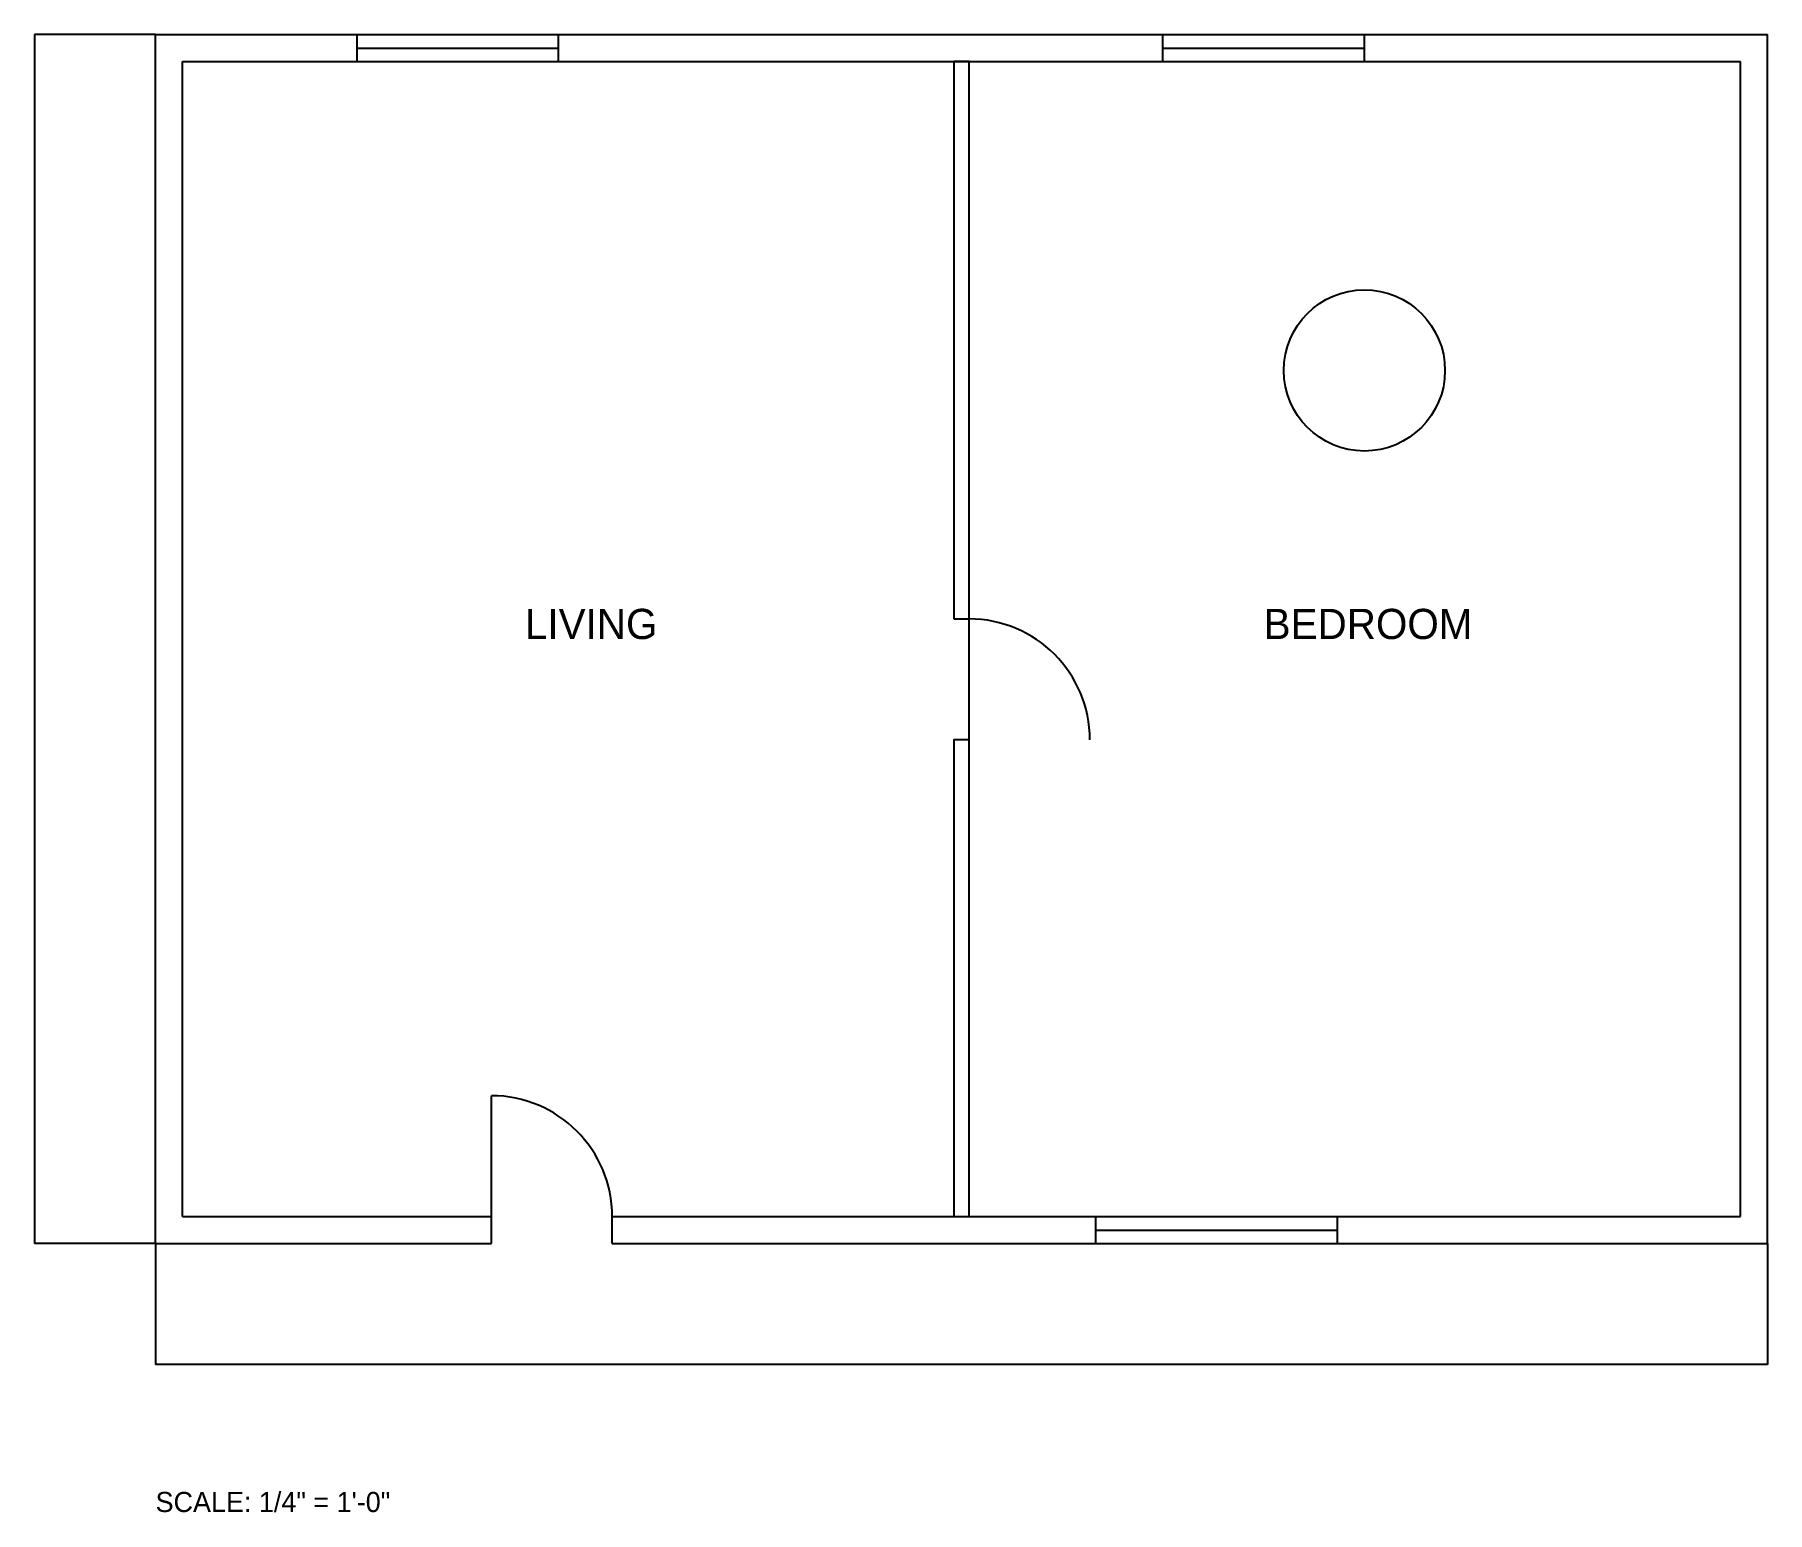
# Model space of a CAD drawing. Header units: millimetres. Extents: x -915 to 12192, y -2034 to 9144.
import ezdxf

# ---------------------------------------------------------------- set-up
doc = ezdxf.new("R2010")
doc.units = ezdxf.units.MM
for name, color, linetype in [('A-ANNO-DIMS', 1, 'Continuous'), ('A-ANNO-TEXT', 2, 'Continuous'), ('A-DOOR', 3, 'Continuous'), ('A-FURN', 8, 'Continuous'), ('A-GLAZ', 4, 'Continuous'), ('A-WALL', 7, 'Continuous')]:
    doc.layers.add(name, color=color, linetype=linetype)
doc.styles.add('OpenSansCondensed-Light', font='OpenSansCondensed-Light.ttf')
doc.dimstyles.new('EZDXF', dxfattribs={"dimtxt": 0.25, "dimasz": 0.175, "dimexe": 0.375, "dimexo": 0.125, "dimgap": 0.1, "dimtad": 1, "dimlfac": 100, "dimzin": 12, "dimdsep": 46, "dimtxsty": 'OpenSansCondensed-Light', "dimblk": 'ARCHTICK', "dimcen": 2.5, "dimazin": 3, "dimtfac": 0.5, "dimtmove": 2, "dimatfit": 3})

# ---------------------------------------------------------------- blocks, each defined once
blk = doc.blocks.new('DOOR36')
blk.add_line((0, 0), (0, 914.4))
blk.add_arc((0, 0), 914.4, 0, 90)
blk = doc.blocks.new('WIN')
for p, q in [((0, 203.2), (1, 203.2)), ((0, 101.6), (1, 101.6)), ((0, 0), (1, 0))]:
    blk.add_line(p, q)
blk = doc.blocks.new('_ARCHTICK')
at = {"color": 0, "linetype": 'BYBLOCK', "const_width": 0.15}
blk.add_lwpolyline([(-0.5, -0.5), (0.5, 0.5)], dxfattribs=at)

msp = doc.modelspace()

# ---------------------------------------------------------------- linework, layer by layer
at = {"layer": 'A-FURN'}
msp.add_circle((9144, 6604), 609.6, dxfattribs=at)
at = {"layer": 'A-WALL'}
for p, q in [((0, 9144), (1524, 9144)), ((0, 0), (0, 9144)), ((1524, 8940.8), (1524, 9144)), ((3048, 9144), (7620, 9144)), ((3048, 8940.8), (3048, 9144)), ((7620, 8940.8), (7620, 9144)), ((9144, 9144), (12192, 9144)), ((9144, 8940.8), (9144, 9144)), ((12192, 0), (12192, 9144)), ((203.2, 8940.8), (1524, 8940.8)), ((203.2, 203.2), (203.2, 8940.8)), ((3048, 8940.8), (7620, 8940.8)), ((9144, 8940.8), (11988.8, 8940.8)), ((11988.8, 203.2), (11988.8, 8940.8)), ((203.2, 203.2), (2540, 203.2)), ((2540, 0), (2540, 203.2)), ((3454.4, 203.2), (7112, 203.2)), ((3454.4, 0), (3454.4, 203.2)), ((7112, 0), (7112, 203.2)), ((8940.8, 203.2), (11988.8, 203.2)), ((8940.8, 0), (8940.8, 203.2)), ((0, 0), (2540, 0)), ((3454.4, 0), (7112, 0)), ((8940.8, 0), (12192, 0))]:
    msp.add_line(p, q, dxfattribs=at)
for points in [[(6038.85, 4724.4), (6153.15, 4724.4), (6153.15, 8940.8), (6038.85, 8940.8)], [(6038.85, 203.2), (6153.15, 203.2), (6153.15, 3810), (6038.85, 3810)]]:
    msp.add_lwpolyline(points, close=True, dxfattribs=at)

# ---------------------------------------------------------------- block references
at = {"layer": 'A-DOOR'}
for p in [(6153.15, 3810), (2540, 203.2)]:
    msp.add_blockref('DOOR36', p, dxfattribs=at)
at = {"layer": 'A-GLAZ'}
for p, xscale in [((1524, 8940.8), 1524), ((7620, 8940.8), 1524), ((7112, 0), 1828.8)]:
    msp.add_blockref('WIN', p, dxfattribs=dict(at, xscale=xscale))

# ---------------------------------------------------------------- texts
at = {"layer": 'A-ANNO-TEXT'}
for s, height, p in [('LIVING', 228.6, (2794, 4572)), ('BEDROOM', 228.6, (8382, 4572)), ('SCALE: 1/4" = 1\'-0"', 152.4, (0, -2032))]:
    msp.add_text(s, height=height, dxfattribs=at).set_placement(p)

# ---------------------------------------------------------------- dimensions: what is measured, and where the dimension line sits
at = {"layer": 'A-ANNO-DIMS'}
msp.add_linear_dim(base=(-914.4, 0), p1=(0, 0), p2=(0, 9144), angle=90, dimstyle='EZDXF', dxfattribs=at).render()
msp.add_linear_dim(base=(0, -914.4), p1=(0, 0), p2=(12192, 0), dimstyle='EZDXF', dxfattribs=at).render()

doc.saveas('drawing.dxf')
